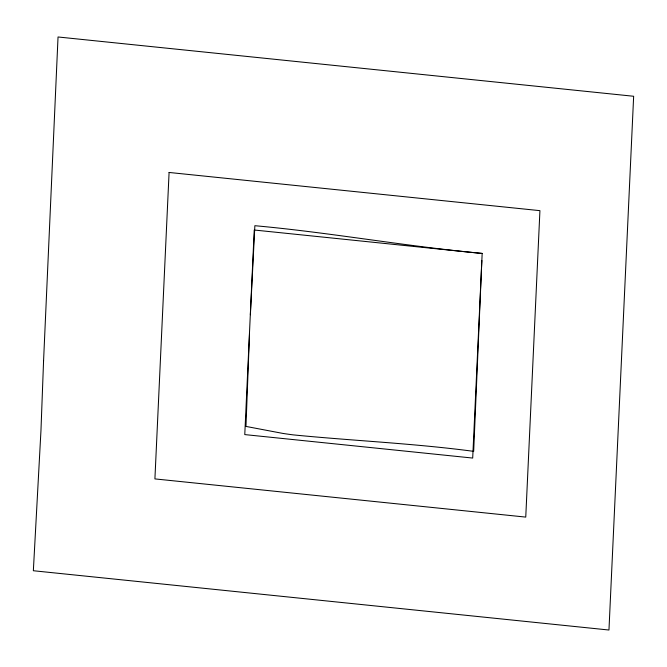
<?xml version="1.0" encoding="UTF-8"?>
<svg xmlns="http://www.w3.org/2000/svg" width="667" height="667" viewBox="0 0 667 667"><rect width="100%" height="100%" fill="white"/><g stroke="black" fill="none" stroke-linecap="round" stroke-linejoin="round"><path stroke-width="1" d="M249.516 333.683L245.965 426.413L282.725 433.392A318.359 240.495 2.6 0 0 293.13 434.867C353.26 440.804 413.723 443.338 473.67 451.351L481.849 260.463M250.375 314.732L254.861 225.704C330.907 232.591 406.12 246.423 482.174 253.377L472.695 458.062L244.772 434.592L254.235 230.015L482.158 253.493M43.58 360.63L40.954 430.757L33.35 570.735L608.963 630.023L633.65 96.265L58.037 36.977L43.58 360.63M169.085 172.461L154.911 478.906L525.754 517.1L539.928 210.655L169.085 172.461"/></g></svg>
